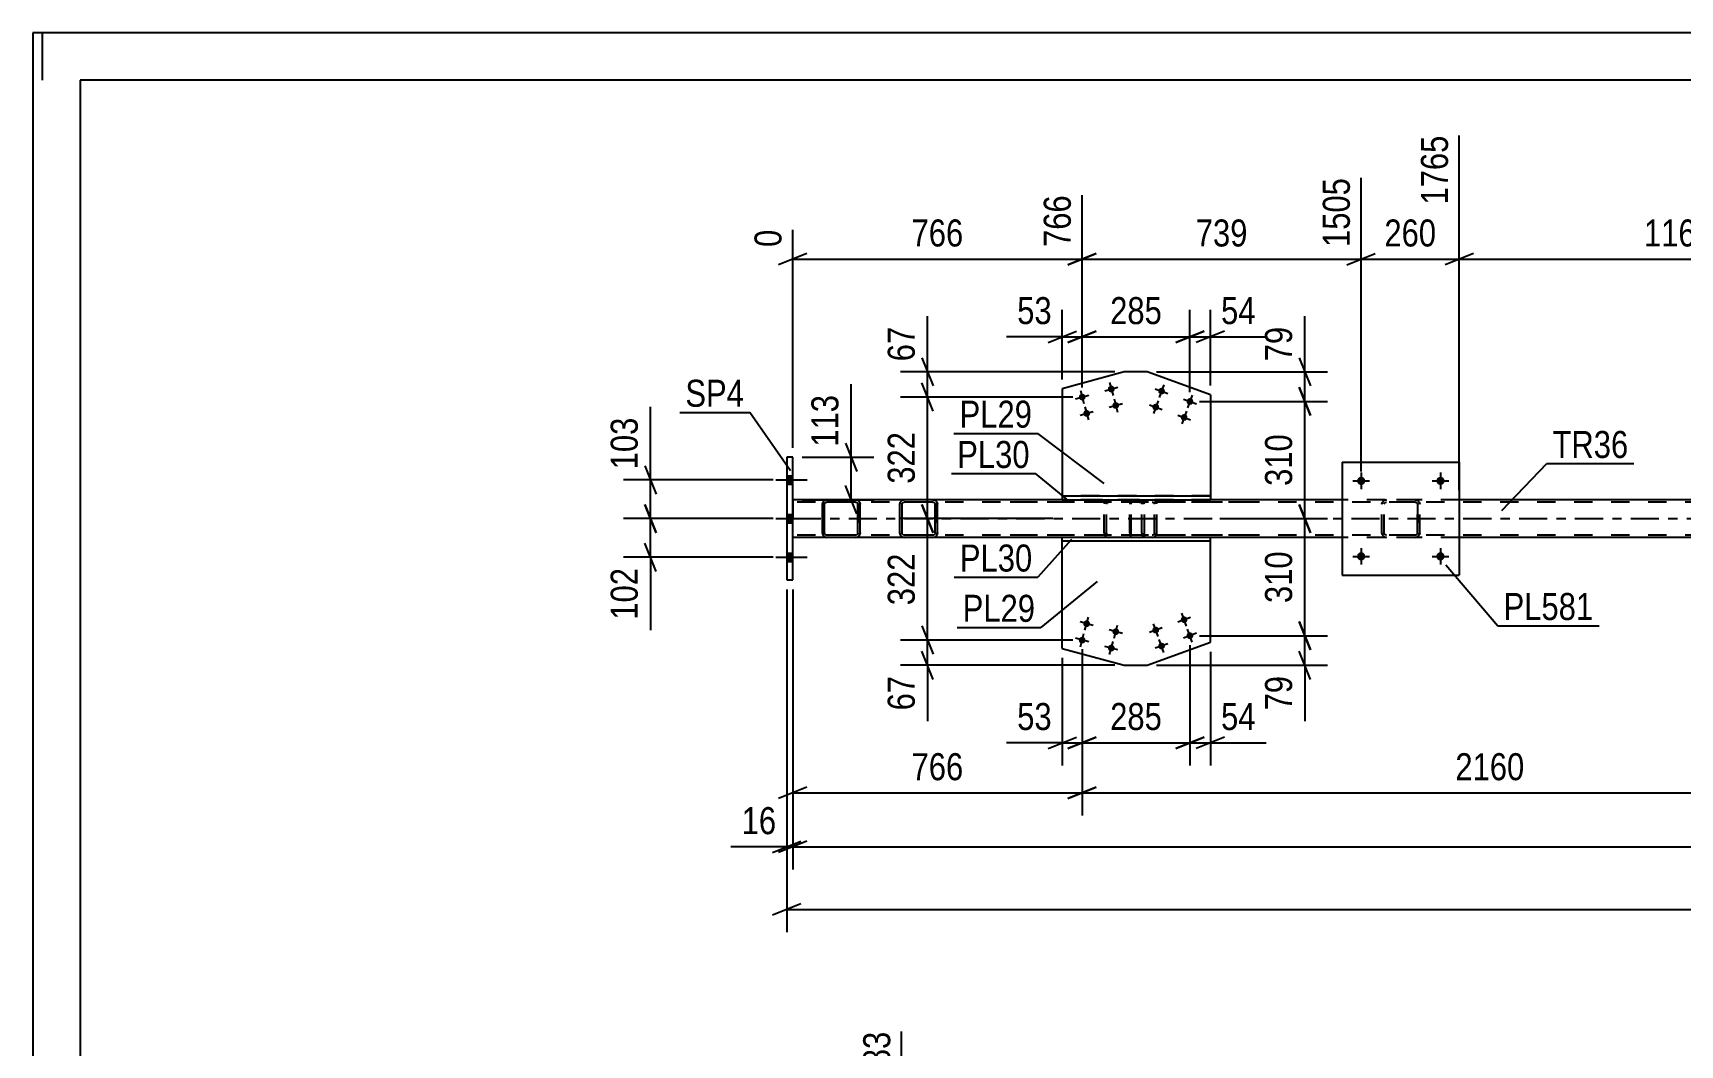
# Model space of a CAD drawing. Header units: millimetres. Extents: x 0 to 841, y 0 to 594.
# Drawn here: x 0 to 174.5, y 486.7 to 594 of the extents above; entities that cross this region are included whole.
import ezdxf

# ---------------------------------------------------------------- set-up
doc = ezdxf.new("R2010")
doc.units = ezdxf.units.MM
doc.linetypes.add('DXK_LINE_DOT2', pattern=[3.9198, 1.9599, -1.9599])
doc.linetypes.add('DXK_LINE_DOT3', pattern=[5.9187, 2.979, -0.9799, 0.9799, -0.9799])
doc.styles.add('Arial Narrow', font='ARIALN.TTF', dxfattribs={"height": 0.2})

# ---------------------------------------------------------------- blocks, each defined once
blk = doc.blocks.new('Unknown-247305034-1135 - 41552')
at = {"color": 5, "linetype": 'Continuous'}
for p, q in [((841, 594), (0, 594)), ((0, 594), (0, 0)), ((1, 589), (1, 594)), ((836, 589), (5, 589)), ((5, 589), (5, 5))]:
    blk.add_line(p, q, dxfattribs=at)
blk = doc.blocks.new('Part-247305034-1681 - 1675')
at = {"color": 7, "linetype": 'DXK_LINE_DOT2'}
for p, q in [((117.23, 544.51), (102.24, 544.51)), ((113.99, 544.51), (113.8, 544.48)), ((117.42, 544.48), (117.23, 544.51)), ((117.23, 544.27), (102.24, 544.27)), ((113.52, 544.2), (113.48, 544.03)), ((113.48, 540.99), (113.48, 544.03)), ((113.52, 544.22), (113.52, 544.2)), ((113.74, 544.03), (113.76, 544.13)), ((113.74, 540.99), (113.74, 544.03)), ((113.76, 544.13), (113.81, 544.2)), ((113.81, 544.2), (113.9, 544.26)), ((113.9, 544.26), (113.99, 544.27)), ((117.23, 544.27), (117.33, 544.26)), ((117.33, 544.26), (117.41, 544.2)), ((117.41, 544.2), (117.47, 544.13)), ((117.47, 544.13), (117.48, 544.03)), ((117.48, 540.99), (117.48, 544.03)), ((117.7, 544.2), (117.7, 544.22)), ((117.74, 544.03), (117.7, 544.2)), ((117.74, 540.99), (117.74, 544.03)), ((113.48, 540.99), (113.52, 540.81)), ((113.76, 540.9), (113.74, 540.99)), ((117.48, 540.99), (117.47, 540.9)), ((117.7, 540.81), (117.74, 540.99)), ((117.23, 540.75), (102.24, 540.75)), ((117.23, 540.51), (102.24, 540.51)), ((113.81, 540.82), (113.76, 540.9)), ((113.8, 540.55), (113.99, 540.51)), ((113.9, 540.77), (113.81, 540.82)), ((113.99, 540.75), (113.9, 540.77)), ((117.33, 540.77), (117.23, 540.75)), ((117.23, 540.51), (117.42, 540.55)), ((117.41, 540.82), (117.33, 540.77)), ((117.47, 540.9), (117.41, 540.82))]:
    blk.add_line(p, q, dxfattribs=at)
for centre, start, end in [((113.97, 544.01), 110.7583, 155.68), ((117.25, 544.01), 24.32, 69.2417), ((113.97, 541.01), 204.32, 249.2417), ((117.25, 541.01), 290.7583, 335.68)]:
    blk.add_arc(centre, 0.496, start, end, dxfattribs=at)
blk = doc.blocks.new('Bolt-247305034-1866 - 1675')
at = {"linetype": 'Continuous'}
for points in [[(119.9, 555.9, -1), (119.23, 556.15, -1)], [(122.91, 554.8, -1), (122.23, 555.05, -1)], [(119.29, 554.21, -1), (118.61, 554.46, -1)], [(122.29, 553.11, -1), (121.62, 553.36, -1)]]:
    blk.add_hatch(color=1, dxfattribs=at).paths.add_polyline_path(points)
at = {"color": 1, "linetype": 'Continuous'}
for p, q in [((119.81, 556.7), (119.32, 555.35)), ((119.2, 555.01), (118.7, 553.66)), ((118.89, 556.27), (120.24, 555.78)), ((121.9, 555.17), (123.25, 554.68)), ((122.82, 555.6), (122.32, 554.25)), ((118.27, 554.58), (119.62, 554.09)), ((121.28, 553.48), (122.63, 552.99)), ((122.2, 553.91), (121.71, 552.56))]:
    blk.add_line(p, q, dxfattribs=at)
blk = doc.blocks.new('Part-247305034-1850 - 1675')
at = {"color": 2, "linetype": 'Continuous'}
for p, q in [((109.05, 528.75), (109.05, 540.11)), ((124.74, 529.4), (124.74, 540.11)), ((109.05, 528.75), (115.61, 526.96)), ((118.04, 526.96), (124.74, 529.4)), ((115.61, 526.96), (118.04, 526.96))]:
    blk.add_line(p, q, dxfattribs=at)
at = {"color": 7, "linetype": 'DXK_LINE_DOT2'}
blk.add_line((124.74, 540.11), (109.05, 540.11), dxfattribs=at)
blk = doc.blocks.new('Part-247305034-1744 - 1675')
at = {"color": 2, "linetype": 'Continuous'}
for p, q in [((109.05, 544.91), (109.05, 544.51)), ((109.05, 544.91), (124.74, 544.91)), ((109.05, 544.51), (124.74, 544.51)), ((124.74, 544.91), (124.74, 544.51))]:
    blk.add_line(p, q, dxfattribs=at)
blk = doc.blocks.new('Bolt-247305034-1864 - 1675')
at = {"linetype": 'Continuous'}
for points in [[(118.61, 530.57, -1), (119.29, 530.82, -1)], [(121.62, 531.67, -1), (122.29, 531.92, -1)], [(119.23, 528.88, -1), (119.9, 529.13, -1)], [(122.23, 529.98, -1), (122.91, 530.22, -1)]]:
    blk.add_hatch(color=1, dxfattribs=at).paths.add_polyline_path(points)
at = {"color": 1, "linetype": 'Continuous'}
for p, q in [((122.2, 531.12), (121.71, 532.47)), ((119.62, 530.94), (118.27, 530.45)), ((119.19, 530.02), (118.7, 531.37)), ((122.63, 532.04), (121.28, 531.55)), ((122.82, 529.42), (122.32, 530.78)), ((120.24, 529.25), (118.89, 528.76)), ((119.81, 528.33), (119.32, 529.68)), ((123.25, 530.35), (121.89, 529.85))]:
    blk.add_line(p, q, dxfattribs=at)
blk = doc.blocks.new('Part-247305034-1710 - 1675')
at = {"color": 7, "linetype": 'DXK_LINE_DOT2'}
for p, q in [((116.36, 544.48), (116.27, 544.37)), ((116.46, 544.51), (116.36, 544.48)), ((128.62, 544.51), (116.46, 544.51)), ((117.74, 544.27), (117.74, 544.51)), ((118.75, 544.48), (118.56, 544.51)), ((116.21, 544.22), (116.19, 544.03)), ((116.19, 540.99), (116.19, 544.03)), ((116.27, 544.37), (116.21, 544.22)), ((116.33, 544.03), (116.34, 544.13)), ((116.33, 540.99), (116.33, 544.03)), ((116.34, 544.13), (116.37, 544.2)), ((116.37, 544.2), (116.41, 544.26)), ((116.41, 544.26), (116.46, 544.27)), ((128.62, 544.27), (116.46, 544.27)), ((118.56, 544.27), (118.65, 544.26)), ((118.65, 544.26), (118.73, 544.2)), ((118.73, 544.2), (118.79, 544.13)), ((118.79, 544.13), (118.81, 544.03)), ((118.81, 540.99), (118.81, 544.03)), ((119.02, 544.2), (119.02, 544.22)), ((119.06, 544.03), (119.02, 544.2)), ((119.06, 540.99), (119.06, 544.03)), ((116.19, 540.99), (116.21, 540.81)), ((116.34, 540.9), (116.33, 540.99)), ((118.81, 540.99), (118.79, 540.9)), ((119.02, 540.81), (119.06, 540.99)), ((116.21, 540.81), (116.27, 540.65)), ((116.27, 540.65), (116.36, 540.55)), ((116.37, 540.82), (116.34, 540.9)), ((116.36, 540.55), (116.46, 540.51)), ((116.41, 540.77), (116.37, 540.82)), ((116.46, 540.75), (116.41, 540.77)), ((128.62, 540.75), (116.46, 540.75)), ((128.62, 540.51), (116.46, 540.51)), ((117.74, 540.51), (117.74, 540.75)), ((118.65, 540.77), (118.56, 540.75)), ((118.56, 540.51), (118.75, 540.55)), ((118.73, 540.82), (118.65, 540.77)), ((118.79, 540.9), (118.73, 540.82))]:
    blk.add_line(p, q, dxfattribs=at)
for centre, start, end in [((118.57, 544.02), 23.8494, 68.8059), ((118.57, 541.01), 291.1941, 336.1506)]:
    blk.add_arc(centre, 0.492, start, end, dxfattribs=at)
blk = doc.blocks.new('Part-247305034-1855 - 1675')
at = {"color": 2, "linetype": 'Continuous'}
for p, q in [((115.61, 558.07), (109.05, 556.27)), ((118.04, 558.07), (115.61, 558.07)), ((124.74, 555.62), (118.04, 558.07)), ((109.05, 556.27), (109.05, 544.91)), ((124.74, 555.62), (124.74, 544.91))]:
    blk.add_line(p, q, dxfattribs=at)
at = {"color": 7, "linetype": 'DXK_LINE_DOT2'}
blk.add_line((124.74, 544.91), (109.05, 544.91), dxfattribs=at)
blk = doc.blocks.new('Part-247305034-1739 - 1675')
at = {"color": 2, "linetype": 'Continuous'}
for p, q in [((124.74, 540.51), (109.05, 540.51)), ((109.05, 540.11), (109.05, 540.51)), ((124.74, 540.11), (109.05, 540.11)), ((124.74, 540.11), (124.74, 540.51))]:
    blk.add_line(p, q, dxfattribs=at)
blk = doc.blocks.new('Bolt-247305034-1868 - 1675')
at = {"linetype": 'Continuous'}
for points in [[(80.5, 546.17), (80.5, 547.05), (79.86, 547.05), (79.86, 546.17)], [(80.5, 546.17), (80.5, 547.05), (79.86, 547.05), (79.86, 546.17)], [(80.5, 546.17), (80.5, 547.05), (79.86, 547.05), (79.86, 546.17)], [(80.5, 542.07), (80.5, 542.95), (79.86, 542.95), (79.86, 542.07)], [(80.5, 542.07), (80.5, 542.95), (79.86, 542.95), (79.86, 542.07)], [(80.5, 537.97), (80.5, 538.85), (79.86, 538.85), (79.86, 537.97)], [(80.5, 537.97), (80.5, 538.85), (79.86, 538.85), (79.86, 537.97)], [(80.5, 537.97), (80.5, 538.85), (79.86, 538.85), (79.86, 537.97)]]:
    blk.add_hatch(color=1, dxfattribs=at).paths.add_polyline_path(points)
at = {"color": 1, "linetype": 'Continuous'}
for p, q in [((78.7, 546.61), (82.02, 546.61)), ((78.7, 546.61), (82.02, 546.61)), ((78.7, 546.61), (82.02, 546.61)), ((79.86, 547.05), (80.5, 547.05)), ((79.86, 547.05), (80.5, 547.05)), ((79.86, 547.05), (80.5, 547.05)), ((79.86, 546.17), (80.5, 546.17)), ((79.86, 546.17), (80.5, 546.17)), ((79.86, 546.17), (80.5, 546.17)), ((79.86, 542.95), (80.5, 542.95)), ((79.86, 542.95), (80.5, 542.95)), ((78.7, 542.51), (82.02, 542.51)), ((78.7, 542.51), (82.02, 542.51)), ((79.86, 542.07), (80.5, 542.07)), ((79.86, 542.07), (80.5, 542.07)), ((78.7, 538.41), (82.02, 538.41)), ((78.7, 538.41), (82.02, 538.41)), ((78.7, 538.41), (82.02, 538.41)), ((79.86, 538.85), (80.5, 538.85)), ((79.86, 538.85), (80.5, 538.85)), ((79.86, 538.85), (80.5, 538.85)), ((79.86, 537.97), (80.5, 537.97)), ((79.86, 537.97), (80.5, 537.97)), ((79.86, 537.97), (80.5, 537.97))]:
    blk.add_line(p, q, dxfattribs=at)
blk = doc.blocks.new('Bolt-247305034-1867 - 1675')
at = {"linetype": 'Continuous'}
for points in [[(111.5, 555.49, -1), (110.81, 555.3, -1)], [(114.59, 556.34, -1), (113.89, 556.15, -1)], [(111.98, 553.76, -1), (111.28, 553.57, -1)], [(115.06, 554.6, -1), (114.37, 554.41, -1)]]:
    blk.add_hatch(color=1, dxfattribs=at).paths.add_polyline_path(points)
at = {"color": 1, "linetype": 'Continuous'}
for p, q in [((114.05, 556.94), (114.43, 555.55)), ((110.46, 555.21), (111.85, 555.59)), ((110.96, 556.09), (111.34, 554.7)), ((113.55, 556.05), (114.94, 556.43)), ((114.53, 555.2), (114.91, 553.81)), ((110.94, 553.47), (112.32, 553.85)), ((111.44, 554.36), (111.82, 552.97)), ((114.02, 554.32), (115.41, 554.7))]:
    blk.add_line(p, q, dxfattribs=at)
blk = doc.blocks.new('Part-247305034-20039 - 1675')
at = {"color": 2, "linetype": 'Continuous'}
for p, q in [((92.31, 544.51), (92.13, 544.48)), ((95.35, 544.51), (92.31, 544.51)), ((95.54, 544.48), (95.35, 544.51)), ((91.87, 544.22), (91.83, 544.03)), ((91.83, 540.99), (91.83, 544.03)), ((92.07, 544.03), (92.09, 544.13)), ((92.07, 540.99), (92.07, 544.03)), ((92.09, 544.13), (92.14, 544.2)), ((92.14, 544.2), (92.22, 544.26)), ((92.22, 544.26), (92.31, 544.27)), ((95.35, 544.27), (92.31, 544.27)), ((95.35, 544.27), (95.44, 544.26)), ((95.44, 544.26), (95.52, 544.2)), ((95.52, 544.2), (95.57, 544.13)), ((95.57, 544.13), (95.59, 544.03)), ((95.59, 540.99), (95.59, 544.03)), ((95.83, 544.03), (95.8, 544.22)), ((95.83, 540.99), (95.83, 544.03)), ((91.83, 540.99), (91.87, 540.81)), ((92.09, 540.9), (92.07, 540.99)), ((95.59, 540.99), (95.57, 540.9)), ((95.8, 540.81), (95.83, 540.99)), ((92.14, 540.82), (92.09, 540.9)), ((92.13, 540.55), (92.31, 540.51)), ((92.22, 540.77), (92.14, 540.82)), ((92.31, 540.75), (92.22, 540.77)), ((95.35, 540.75), (92.31, 540.75)), ((95.35, 540.51), (92.31, 540.51)), ((95.44, 540.77), (95.35, 540.75)), ((95.35, 540.51), (95.54, 540.55)), ((95.52, 540.82), (95.44, 540.77)), ((95.57, 540.9), (95.52, 540.82))]:
    blk.add_line(p, q, dxfattribs=at)
at = {"color": 7, "linetype": 'DXK_LINE_DOT2'}
for p, q in [((92.13, 544.48), (92.31, 544.51)), ((95.35, 544.51), (95.54, 544.48)), ((91.83, 544.03), (91.87, 544.22)), ((91.83, 540.99), (91.83, 544.03)), ((92.07, 540.99), (92.07, 544.03)), ((95.59, 544.03), (95.59, 540.99)), ((95.8, 544.22), (95.83, 544.03)), ((95.83, 540.99), (95.83, 544.03)), ((91.87, 540.81), (91.83, 540.99)), ((95.83, 540.99), (95.8, 540.81)), ((92.31, 540.51), (92.13, 540.55)), ((95.54, 540.55), (95.35, 540.51))]:
    blk.add_line(p, q, dxfattribs=at)
at = {"color": 2, "linetype": 'Continuous'}
for centre, start, end in [((92.31, 544.03), 112.5, 157.5), ((95.35, 544.03), 22.5, 67.5), ((92.31, 540.99), 202.5, 247.5), ((95.35, 540.99), 292.5, 337.5)]:
    blk.add_arc(centre, 0.48, start, end, dxfattribs=at)
at = {"color": 7, "linetype": 'DXK_LINE_DOT2'}
for centre, start, end in [((92.31, 544.03), 112.5, 157.5), ((95.35, 544.03), 22.5, 67.5), ((92.31, 540.99), 202.5, 247.5), ((95.35, 540.99), 292.5, 337.5)]:
    blk.add_arc(centre, 0.48, start, end, dxfattribs=at)
blk = doc.blocks.new('Part-247305034-1759 - 1675')
at = {"color": 2, "linetype": 'Continuous'}
for p, q in [((80.5, 549.01), (79.86, 549.01)), ((79.86, 549.01), (79.86, 536.01)), ((80.5, 536.01), (80.5, 549.01)), ((79.86, 536.01), (80.5, 536.01))]:
    blk.add_line(p, q, dxfattribs=at)
at = {"color": 7, "linetype": 'DXK_LINE_DOT2'}
for p, q in [((79.86, 549.01), (79.86, 536.01)), ((80.5, 536.01), (80.5, 549.01))]:
    blk.add_line(p, q, dxfattribs=at)
blk = doc.blocks.new('Part-247305034-1829 - 1675')
at = {"color": 2, "linetype": 'Continuous'}
for p, q in [((84.11, 544.51), (80.5, 544.51)), ((92.31, 544.51), (87.15, 544.51)), ((109.05, 544.51), (95.35, 544.51)), ((138.71, 544.51), (124.74, 544.51)), ((189.79, 544.51), (151.11, 544.51)), ((84.11, 540.51), (80.5, 540.51)), ((92.31, 540.51), (87.15, 540.51)), ((109.05, 540.51), (95.35, 540.51)), ((138.71, 540.51), (124.74, 540.51)), ((189.79, 540.51), (151.11, 540.51))]:
    blk.add_line(p, q, dxfattribs=at)
at = {"color": 7, "linetype": 'DXK_LINE_DOT2'}
for p, q in [((80.5, 544.51), (80.5, 544.51)), ((80.5, 544.51), (80.5, 540.51)), ((80.5, 540.51), (80.5, 544.51)), ((87.15, 544.51), (84.11, 544.51)), ((95.35, 544.51), (92.31, 544.51)), ((124.74, 544.51), (109.05, 544.51)), ((151.11, 544.51), (138.71, 544.51)), ((729.68, 544.27), (80.5, 544.27)), ((729.68, 540.75), (80.5, 540.75)), ((80.5, 540.51), (80.5, 540.51)), ((87.15, 540.51), (84.11, 540.51)), ((95.35, 540.51), (92.31, 540.51)), ((124.74, 540.51), (109.05, 540.51)), ((151.11, 540.51), (138.71, 540.51))]:
    blk.add_line(p, q, dxfattribs=at)
at = {"color": 7, "linetype": 'DXK_LINE_DOT3'}
blk.add_line((80.5, 542.51), (729.68, 542.51), dxfattribs=at)
blk = doc.blocks.new('Bolt-247305034-1865 - 1675')
at = {"linetype": 'Continuous'}
for points in [[(111.28, 531.46, -1), (111.98, 531.27, -1)], [(114.37, 530.62, -1), (115.06, 530.43, -1)], [(110.81, 529.72, -1), (111.5, 529.53, -1)], [(113.89, 528.88, -1), (114.59, 528.69, -1)]]:
    blk.add_hatch(color=1, dxfattribs=at).paths.add_polyline_path(points)
at = {"color": 1, "linetype": 'Continuous'}
for p, q in [((112.32, 531.17), (110.93, 531.56)), ((111.44, 530.67), (111.82, 532.06)), ((115.41, 530.33), (114.02, 530.71)), ((114.53, 529.83), (114.91, 531.21)), ((111.85, 529.44), (110.46, 529.82)), ((110.96, 528.93), (111.34, 530.32)), ((114.93, 528.59), (113.55, 528.97)), ((114.05, 528.09), (114.43, 529.48))]:
    blk.add_line(p, q, dxfattribs=at)
blk = doc.blocks.new('Part-247305034-20037 - 1675')
at = {"color": 7, "linetype": 'DXK_LINE_DOT2'}
for p, q in [((143.21, 544.48), (143.39, 544.51)), ((143.39, 544.51), (143.21, 544.48)), ((146.43, 544.51), (143.39, 544.51)), ((146.43, 544.51), (146.62, 544.48)), ((146.62, 544.48), (146.43, 544.51)), ((142.91, 544.03), (142.95, 544.22)), ((142.95, 544.22), (142.91, 544.03)), ((142.91, 540.99), (142.91, 544.03)), ((142.91, 540.99), (142.91, 544.03)), ((143.15, 544.03), (143.17, 544.13)), ((143.15, 540.99), (143.15, 544.03)), ((143.15, 540.99), (143.15, 544.03)), ((143.17, 544.13), (143.22, 544.2)), ((143.22, 544.2), (143.3, 544.26)), ((143.3, 544.26), (143.39, 544.27)), ((146.43, 544.27), (143.39, 544.27)), ((146.43, 544.27), (146.52, 544.26)), ((146.52, 544.26), (146.6, 544.2)), ((146.6, 544.2), (146.65, 544.13)), ((146.65, 544.13), (146.67, 544.03)), ((146.67, 540.99), (146.67, 544.03)), ((146.67, 544.03), (146.67, 540.99)), ((146.88, 544.22), (146.91, 544.03)), ((146.91, 544.03), (146.88, 544.22)), ((146.91, 540.99), (146.91, 544.03)), ((146.91, 540.99), (146.91, 544.03)), ((142.95, 540.81), (142.91, 540.99)), ((142.91, 540.99), (142.95, 540.81)), ((143.17, 540.9), (143.15, 540.99)), ((146.67, 540.99), (146.65, 540.9)), ((146.91, 540.99), (146.88, 540.81)), ((146.88, 540.81), (146.91, 540.99)), ((143.22, 540.82), (143.17, 540.9)), ((143.39, 540.51), (143.21, 540.55)), ((143.21, 540.55), (143.39, 540.51)), ((143.3, 540.77), (143.22, 540.82)), ((143.39, 540.75), (143.3, 540.77)), ((146.43, 540.75), (143.39, 540.75)), ((146.43, 540.51), (143.39, 540.51)), ((146.52, 540.77), (146.43, 540.75)), ((146.62, 540.55), (146.43, 540.51)), ((146.43, 540.51), (146.62, 540.55)), ((146.6, 540.82), (146.52, 540.77)), ((146.65, 540.9), (146.6, 540.82))]:
    blk.add_line(p, q, dxfattribs=at)
at = {"color": 7, "linetype": 'DXK_LINE_DOT3'}
blk.add_line((144.91, 542.51), (144.91, 542.51), dxfattribs=at)
at = {"color": 7, "linetype": 'DXK_LINE_DOT2'}
for centre, start, end in [((143.39, 544.03), 112.5, 157.5), ((143.39, 544.03), 112.5, 157.5), ((146.43, 544.03), 22.5, 67.5), ((146.43, 544.03), 22.5, 67.5), ((143.39, 540.99), 202.5, 247.5), ((143.39, 540.99), 202.5, 247.5), ((146.43, 540.99), 292.5, 337.5), ((146.43, 540.99), 292.5, 337.5)]:
    blk.add_arc(centre, 0.48, start, end, dxfattribs=at)
blk = doc.blocks.new('Part-247305034-20038 - 1675')
at = {"color": 2, "linetype": 'Continuous'}
for p, q in [((138.71, 548.51), (138.71, 536.51)), ((138.71, 548.51), (151.11, 548.51)), ((151.11, 548.51), (151.11, 536.51)), ((138.71, 536.51), (151.11, 536.51))]:
    blk.add_line(p, q, dxfattribs=at)
blk = doc.blocks.new('Part-247305034-20040 - 1675')
at = {"color": 2, "linetype": 'Continuous'}
for p, q in [((84.11, 544.51), (83.93, 544.48)), ((87.15, 544.51), (84.11, 544.51)), ((87.34, 544.48), (87.15, 544.51)), ((83.67, 544.22), (83.63, 544.03)), ((83.63, 540.99), (83.63, 544.03)), ((83.87, 544.03), (83.89, 544.13)), ((83.87, 540.99), (83.87, 544.03)), ((83.89, 544.13), (83.94, 544.2)), ((83.94, 544.2), (84.02, 544.26)), ((84.02, 544.26), (84.11, 544.27)), ((87.15, 544.27), (84.11, 544.27)), ((87.15, 544.27), (87.24, 544.26)), ((87.24, 544.26), (87.32, 544.2)), ((87.32, 544.2), (87.37, 544.13)), ((87.37, 544.13), (87.39, 544.03)), ((87.39, 540.99), (87.39, 544.03)), ((87.63, 544.03), (87.6, 544.22)), ((87.63, 540.99), (87.63, 544.03)), ((83.63, 540.99), (83.67, 540.81)), ((83.89, 540.9), (83.87, 540.99)), ((87.39, 540.99), (87.37, 540.9)), ((87.6, 540.81), (87.63, 540.99)), ((83.94, 540.82), (83.89, 540.9)), ((83.93, 540.55), (84.11, 540.51)), ((84.02, 540.77), (83.94, 540.82)), ((84.11, 540.75), (84.02, 540.77)), ((87.15, 540.75), (84.11, 540.75)), ((87.15, 540.51), (84.11, 540.51)), ((87.24, 540.77), (87.15, 540.75)), ((87.15, 540.51), (87.34, 540.55)), ((87.32, 540.82), (87.24, 540.77)), ((87.37, 540.9), (87.32, 540.82))]:
    blk.add_line(p, q, dxfattribs=at)
at = {"color": 7, "linetype": 'DXK_LINE_DOT2'}
for p, q in [((83.93, 544.48), (84.11, 544.51)), ((87.15, 544.51), (87.34, 544.48)), ((83.63, 544.03), (83.67, 544.22)), ((83.63, 540.99), (83.63, 544.03)), ((83.87, 540.99), (83.87, 544.03)), ((87.39, 544.03), (87.39, 540.99)), ((87.6, 544.22), (87.63, 544.03)), ((87.63, 540.99), (87.63, 544.03)), ((83.67, 540.81), (83.63, 540.99)), ((87.63, 540.99), (87.6, 540.81)), ((84.11, 540.51), (83.93, 540.55)), ((87.34, 540.55), (87.15, 540.51))]:
    blk.add_line(p, q, dxfattribs=at)
at = {"color": 2, "linetype": 'Continuous'}
for centre, start, end in [((84.11, 544.03), 112.5, 157.5), ((87.15, 544.03), 22.5, 67.5), ((84.11, 540.99), 202.5, 247.5), ((87.15, 540.99), 292.5, 337.5)]:
    blk.add_arc(centre, 0.48, start, end, dxfattribs=at)
at = {"color": 7, "linetype": 'DXK_LINE_DOT2'}
for centre, start, end in [((84.11, 544.03), 112.5, 157.5), ((87.15, 544.03), 22.5, 67.5), ((84.11, 540.99), 202.5, 247.5), ((87.15, 540.99), 292.5, 337.5)]:
    blk.add_arc(centre, 0.48, start, end, dxfattribs=at)
blk = doc.blocks.new('Bolt-247305034-20065 - 1675')
at = {"linetype": 'Continuous'}
for points in [[(141.15, 538.51, -1), (140.27, 538.51, -1)], [(149.55, 538.51, -1), (148.67, 538.51, -1)]]:
    blk.add_hatch(color=1, dxfattribs=at).paths.add_polyline_path(points)
at = {"color": 1, "linetype": 'Continuous'}
for p, q in [((140.71, 539.39), (140.71, 537.63)), ((149.11, 539.39), (149.11, 537.63)), ((139.83, 538.51), (141.59, 538.51)), ((148.23, 538.51), (149.99, 538.51))]:
    blk.add_line(p, q, dxfattribs=at)
blk = doc.blocks.new('Bolt-247305034-20066 - 1675')
at = {"linetype": 'Continuous'}
for points in [[(141.15, 546.51, -1), (140.27, 546.51, -1)], [(149.55, 546.51, -1), (148.67, 546.51, -1)]]:
    blk.add_hatch(color=1, dxfattribs=at).paths.add_polyline_path(points)
at = {"color": 1, "linetype": 'Continuous'}
for p, q in [((139.83, 546.51), (141.59, 546.51)), ((140.71, 547.39), (140.71, 545.63)), ((148.23, 546.51), (149.99, 546.51)), ((149.11, 547.39), (149.11, 545.63))]:
    blk.add_line(p, q, dxfattribs=at)
blk = doc.blocks.new('StraightDimension-247305034-33665 - 1675')
at = {"color": 7, "linetype": 'Continuous'}
for p, q in [((140.71, 547.51), (140.71, 578.62)), ((111.15, 556.4), (111.15, 576.79)), ((112.65, 570.61), (109.65, 569.41)), ((139.21, 569.41), (142.21, 570.61)), ((111.15, 570.01), (140.71, 570.01))]:
    blk.add_line(p, q, dxfattribs=at)
at = {"color": 0, "linetype": 'Continuous'}
blk.add_wipeout([(140.11, 579.22), (135.91, 579.22), (135.91, 570.71), (140.11, 570.71)], dxfattribs=at)
at = {"color": 0}
blk.add_wipeout([(129.28, 570.76), (129.28, 574.96), (122.59, 574.96), (122.59, 570.76)], dxfattribs=at)
at = {"color": 3, "linetype": 'Continuous', "style": 'Arial Narrow'}
blk.add_text('1505', height=2.863, rotation=90.0002, dxfattribs=at).set_placement((139.51, 571.31))
at = {"color": 3, "style": 'Arial Narrow'}
blk.add_text('739', height=2.863, dxfattribs=at).set_placement((123.19, 571.36))
blk = doc.blocks.new('StraightDimension-247305034-23652 - 1675')
at = {"color": 7, "linetype": 'Continuous'}
for p, q in [((95.37, 541.01), (94.17, 544.01)), ((108.05, 542.51), (91.92, 542.51)), ((94.77, 529.63), (94.77, 542.51)), ((94.17, 531.13), (95.37, 528.13)), ((110.15, 529.63), (91.92, 529.63))]:
    blk.add_line(p, q, dxfattribs=at)
at = {"color": 0}
blk.add_wipeout([(94.02, 539.41), (89.82, 539.41), (89.82, 532.73), (94.02, 532.73)], dxfattribs=at)
at = {"color": 3, "style": 'Arial Narrow'}
blk.add_text('322', height=2.863, rotation=90.0002, dxfattribs=at).set_placement((93.42, 533.33))
blk = doc.blocks.new('StraightDimension-247305034-23914 - 1675')
at = {"color": 7, "linetype": 'Continuous'}
for p, q in [((64.82, 548.11), (66.02, 545.11)), ((78.42, 546.61), (62.57, 546.61)), ((65.42, 542.51), (65.42, 546.61)), ((66.02, 541.01), (64.82, 544.01)), ((78.42, 542.51), (62.57, 542.51))]:
    blk.add_line(p, q, dxfattribs=at)
at = {"color": 0}
blk.add_wipeout([(64.67, 553.82), (60.47, 553.82), (60.47, 547.14), (64.67, 547.14)], dxfattribs=at)
at = {"color": 7, "linetype": 'Continuous'}
blk.add_line((65.42, 546.61), (65.42, 554.35), dxfattribs=at)
blk.add_line((65.42, 546.61), (65.42, 554.35), dxfattribs=at)
at = {"color": 3, "style": 'Arial Narrow'}
blk.add_text('103', height=2.863, rotation=90.0002, dxfattribs=at).set_placement((64.07, 547.74))
blk = doc.blocks.new('StraightDimension-247305034-39569 - 1675')
at = {"color": 7, "linetype": 'Continuous'}
for p, q in [((109.05, 557.27), (109.05, 564.63)), ((111.15, 556.4), (111.15, 564.63)), ((107.55, 561.18), (110.55, 562.38)), ((112.65, 562.38), (109.65, 561.18)), ((109.05, 561.78), (111.15, 561.78))]:
    blk.add_line(p, q, dxfattribs=at)
at = {"color": 0}
blk.add_wipeout([(108.52, 562.53), (108.52, 566.73), (103.67, 566.73), (103.67, 562.53)], dxfattribs=at)
at = {"color": 7, "linetype": 'Continuous'}
blk.add_line((109.05, 561.78), (103.14, 561.78), dxfattribs=at)
blk.add_line((109.05, 561.78), (103.14, 561.78), dxfattribs=at)
at = {"color": 3, "style": 'Arial Narrow'}
blk.add_text('53', height=2.863, dxfattribs=at).set_placement((104.27, 563.13))
blk = doc.blocks.new('StraightDimension-247305034-33666 - 1675')
at = {"color": 7, "linetype": 'Continuous'}
for p, q in [((111.15, 556.4), (111.15, 576.79)), ((80.5, 550.01), (80.5, 573.14)), ((82, 570.61), (79, 569.41)), ((109.65, 569.41), (112.65, 570.61)), ((80.5, 570.01), (111.15, 570.01))]:
    blk.add_line(p, q, dxfattribs=at)
at = {"color": 0, "linetype": 'Continuous'}
for points in [[(110.55, 577.39), (106.35, 577.39), (106.35, 570.71), (110.55, 570.71)], [(79.9, 573.74), (75.7, 573.74), (75.7, 570.71), (79.9, 570.71)]]:
    blk.add_wipeout(points, dxfattribs=at)
at = {"color": 0}
blk.add_wipeout([(99.17, 570.76), (99.17, 574.96), (92.48, 574.96), (92.48, 570.76)], dxfattribs=at)
at = {"color": 3, "linetype": 'Continuous', "style": 'Arial Narrow'}
for s, height, p in [('766', 2.863, (109.95, 571.31)), ('0', 2.86, (79.3, 571.31))]:
    blk.add_text(s, height=height, rotation=90.0002, dxfattribs=at).set_placement(p)
at = {"color": 3, "style": 'Arial Narrow'}
blk.add_text('766', height=2.863, dxfattribs=at).set_placement((93.08, 571.36))
blk = doc.blocks.new('StraightDimension-247305034-2135 - 1675')
at = {"color": 7, "linetype": 'Continuous'}
for p, q in [((79.86, 535.01), (79.86, 498.67)), ((81.36, 501.67), (78.36, 500.47)), ((79.86, 501.07), (775.34, 501.07))]:
    blk.add_line(p, q, dxfattribs=at)
blk = doc.blocks.new('StraightDimension-247305034-2258 - 1675')
at = {"color": 7, "linetype": 'Continuous'}
for p, q in [((79.86, 535.01), (79.86, 505.31)), ((80.5, 535.01), (80.5, 505.31)), ((78.36, 507.11), (81.36, 508.31)), ((82, 508.31), (79, 507.11)), ((79.86, 507.71), (80.5, 507.71))]:
    blk.add_line(p, q, dxfattribs=at)
at = {"color": 0}
blk.add_wipeout([(79.33, 508.46), (79.33, 512.66), (74.48, 512.66), (74.48, 508.46)], dxfattribs=at)
at = {"color": 7, "linetype": 'Continuous'}
blk.add_line((79.86, 507.71), (73.95, 507.71), dxfattribs=at)
blk.add_line((79.86, 507.71), (73.95, 507.71), dxfattribs=at)
at = {"color": 3, "style": 'Arial Narrow'}
blk.add_text('16', height=2.863, dxfattribs=at).set_placement((75.08, 509.06))
blk = doc.blocks.new('StraightDimension-247305034-2268 - 1675')
at = {"color": 7, "linetype": 'Continuous'}
for p, q in [((80.5, 535.01), (80.5, 505.31)), ((82, 508.31), (79, 507.11)), ((80.5, 507.71), (774.7, 507.71))]:
    blk.add_line(p, q, dxfattribs=at)
blk = doc.blocks.new('StraightDimension-247305034-18049 - 1675')
at = {"color": 7, "linetype": 'Continuous'}
for p, q in [((86.08, 550.51), (87.28, 547.51)), ((81.5, 549.01), (89.08, 549.01)), ((86.68, 544.51), (86.68, 549.01)), ((81.5, 544.51), (89.08, 544.51)), ((87.28, 543.01), (86.08, 546.01))]:
    blk.add_line(p, q, dxfattribs=at)
at = {"color": 0}
blk.add_wipeout([(85.93, 556.22), (81.73, 556.22), (81.73, 549.54), (85.93, 549.54)], dxfattribs=at)
at = {"color": 7, "linetype": 'Continuous'}
blk.add_line((86.68, 549.01), (86.68, 556.75), dxfattribs=at)
blk.add_line((86.68, 549.01), (86.68, 556.75), dxfattribs=at)
at = {"color": 3, "style": 'Arial Narrow'}
blk.add_text('113', height=2.863, rotation=90.0002, dxfattribs=at).set_placement((85.33, 550.14))
blk = doc.blocks.new('StraightDimension-247305034-23264 - 1675')
at = {"color": 7, "linetype": 'Continuous'}
for p, q in [((134.14, 559.57), (135.34, 556.57)), ((119.04, 558.07), (137.14, 558.07)), ((134.74, 554.93), (134.74, 558.07)), ((123.57, 554.93), (137.14, 554.93)), ((135.34, 553.43), (134.14, 556.43))]:
    blk.add_line(p, q, dxfattribs=at)
at = {"color": 0}
blk.add_wipeout([(133.99, 563.45), (129.79, 563.45), (129.79, 558.59), (133.99, 558.59)], dxfattribs=at)
at = {"color": 7, "linetype": 'Continuous'}
blk.add_line((134.74, 558.07), (134.74, 563.97), dxfattribs=at)
blk.add_line((134.74, 558.07), (134.74, 563.97), dxfattribs=at)
at = {"color": 3, "style": 'Arial Narrow'}
blk.add_text('79', height=2.863, rotation=90.0002, dxfattribs=at).set_placement((133.39, 559.19))
blk = doc.blocks.new('StraightDimension-247305034-23265 - 1675')
at = {"color": 7, "linetype": 'Continuous'}
for p, q in [((123.57, 554.93), (137.14, 554.93)), ((134.14, 556.43), (135.34, 553.43)), ((134.74, 542.51), (134.74, 554.93)), ((135.34, 541.01), (134.14, 544.01)), ((125.74, 542.51), (137.14, 542.51))]:
    blk.add_line(p, q, dxfattribs=at)
at = {"color": 0}
blk.add_wipeout([(133.99, 552.06), (129.79, 552.06), (129.79, 545.38), (133.99, 545.38)], dxfattribs=at)
at = {"color": 3, "style": 'Arial Narrow'}
blk.add_text('310', height=2.863, rotation=90.0002, dxfattribs=at).set_placement((133.39, 545.98))
blk = doc.blocks.new('StraightDimension-247305034-23266 - 1675')
at = {"color": 7, "linetype": 'Continuous'}
for p, q in [((134.14, 544.01), (135.34, 541.01)), ((125.74, 542.51), (137.14, 542.51)), ((134.74, 530.1), (134.74, 542.51)), ((135.34, 528.6), (134.14, 531.6)), ((123.57, 530.1), (137.14, 530.1))]:
    blk.add_line(p, q, dxfattribs=at)
at = {"color": 0}
blk.add_wipeout([(133.99, 539.65), (129.79, 539.65), (129.79, 532.96), (133.99, 532.96)], dxfattribs=at)
at = {"color": 3, "style": 'Arial Narrow'}
blk.add_text('310', height=2.863, rotation=90.0002, dxfattribs=at).set_placement((133.39, 533.56))
blk = doc.blocks.new('StraightDimension-247305034-23267 - 1675')
at = {"color": 7, "linetype": 'Continuous'}
for p, q in [((134.14, 531.6), (135.34, 528.6)), ((123.57, 530.1), (137.14, 530.1)), ((134.74, 526.96), (134.74, 530.1)), ((135.34, 525.46), (134.14, 528.46)), ((119.04, 526.96), (137.14, 526.96))]:
    blk.add_line(p, q, dxfattribs=at)
at = {"color": 0}
blk.add_wipeout([(133.99, 526.43), (129.79, 526.43), (129.79, 521.58), (133.99, 521.58)], dxfattribs=at)
at = {"color": 7, "linetype": 'Continuous'}
blk.add_line((134.74, 526.96), (134.74, 521.05), dxfattribs=at)
blk.add_line((134.74, 526.96), (134.74, 521.05), dxfattribs=at)
at = {"color": 3, "style": 'Arial Narrow'}
blk.add_text('79', height=2.863, rotation=90.0002, dxfattribs=at).set_placement((133.39, 522.18))
blk = doc.blocks.new('StraightDimension-247305034-23650 - 1675')
at = {"color": 7, "linetype": 'Continuous'}
for p, q in [((94.17, 559.57), (95.37, 556.57)), ((114.61, 558.07), (91.92, 558.07)), ((95.37, 553.9), (94.17, 556.9)), ((94.77, 555.4), (94.77, 558.07)), ((110.15, 555.4), (91.92, 555.4))]:
    blk.add_line(p, q, dxfattribs=at)
at = {"color": 0}
blk.add_wipeout([(94.02, 563.45), (89.82, 563.45), (89.82, 558.59), (94.02, 558.59)], dxfattribs=at)
at = {"color": 7, "linetype": 'Continuous'}
blk.add_line((94.77, 558.07), (94.77, 563.97), dxfattribs=at)
blk.add_line((94.77, 558.07), (94.77, 563.97), dxfattribs=at)
at = {"color": 3, "style": 'Arial Narrow'}
blk.add_text('67', height=2.863, rotation=90.0002, dxfattribs=at).set_placement((93.42, 559.19))
blk = doc.blocks.new('StraightDimension-247305034-23651 - 1675')
at = {"color": 7, "linetype": 'Continuous'}
for p, q in [((95.37, 553.9), (94.17, 556.9)), ((110.15, 555.4), (91.92, 555.4)), ((94.77, 542.51), (94.77, 555.4)), ((94.17, 544.01), (95.37, 541.01)), ((108.05, 542.51), (91.92, 542.51))]:
    blk.add_line(p, q, dxfattribs=at)
at = {"color": 0}
blk.add_wipeout([(94.02, 552.3), (89.82, 552.3), (89.82, 545.61), (94.02, 545.61)], dxfattribs=at)
at = {"color": 3, "style": 'Arial Narrow'}
blk.add_text('322', height=2.863, rotation=90.0002, dxfattribs=at).set_placement((93.42, 546.21))
blk = doc.blocks.new('StraightDimension-247305034-23653 - 1675')
at = {"color": 7, "linetype": 'Continuous'}
for p, q in [((94.17, 531.13), (95.37, 528.13)), ((110.15, 529.63), (91.92, 529.63)), ((94.77, 526.96), (94.77, 529.63)), ((95.37, 525.46), (94.17, 528.46)), ((114.61, 526.96), (91.92, 526.96))]:
    blk.add_line(p, q, dxfattribs=at)
at = {"color": 0}
blk.add_wipeout([(94.02, 526.43), (89.82, 526.43), (89.82, 521.58), (94.02, 521.58)], dxfattribs=at)
at = {"color": 7, "linetype": 'Continuous'}
blk.add_line((94.77, 526.96), (94.77, 521.05), dxfattribs=at)
blk.add_line((94.77, 526.96), (94.77, 521.05), dxfattribs=at)
at = {"color": 3, "style": 'Arial Narrow'}
blk.add_text('67', height=2.863, rotation=90.0002, dxfattribs=at).set_placement((93.42, 522.18))
blk = doc.blocks.new('StraightDimension-247305034-23864 - 1675')
at = {"color": 7, "linetype": 'Continuous'}
for p, q in [((122.57, 529.1), (122.57, 516.35)), ((124.74, 528.4), (124.74, 516.35)), ((121.07, 518.15), (124.07, 519.35)), ((122.57, 518.75), (124.74, 518.75)), ((126.24, 519.35), (123.24, 518.15))]:
    blk.add_line(p, q, dxfattribs=at)
at = {"color": 0}
blk.add_wipeout([(130.12, 519.5), (130.12, 523.7), (125.27, 523.7), (125.27, 519.5)], dxfattribs=at)
at = {"color": 7, "linetype": 'Continuous'}
blk.add_line((124.74, 518.75), (130.65, 518.75), dxfattribs=at)
blk.add_line((124.74, 518.75), (130.65, 518.75), dxfattribs=at)
at = {"color": 3, "style": 'Arial Narrow'}
blk.add_text('54', height=2.863, dxfattribs=at).set_placement((125.87, 520.1))
blk = doc.blocks.new('StraightDimension-247305034-23865 - 1675')
at = {"color": 7, "linetype": 'Continuous'}
for p, q in [((122.57, 529.1), (122.57, 516.35)), ((111.15, 528.63), (111.15, 516.35)), ((109.65, 518.15), (112.65, 519.35)), ((111.15, 518.75), (122.57, 518.75)), ((124.07, 519.35), (121.07, 518.15))]:
    blk.add_line(p, q, dxfattribs=at)
at = {"color": 0}
blk.add_wipeout([(120.2, 519.5), (120.2, 523.7), (113.52, 523.7), (113.52, 519.5)], dxfattribs=at)
at = {"color": 3, "style": 'Arial Narrow'}
blk.add_text('285', height=2.863, dxfattribs=at).set_placement((114.12, 520.1))
blk = doc.blocks.new('StraightDimension-247305034-23866 - 1675')
at = {"color": 7, "linetype": 'Continuous'}
for p, q in [((109.05, 527.75), (109.05, 516.35)), ((111.15, 528.63), (111.15, 516.35)), ((107.55, 518.15), (110.55, 519.35)), ((109.05, 518.75), (111.15, 518.75)), ((112.65, 519.35), (109.65, 518.15))]:
    blk.add_line(p, q, dxfattribs=at)
at = {"color": 0}
blk.add_wipeout([(108.52, 519.5), (108.52, 523.7), (103.67, 523.7), (103.67, 519.5)], dxfattribs=at)
at = {"color": 7, "linetype": 'Continuous'}
blk.add_line((109.05, 518.75), (103.14, 518.75), dxfattribs=at)
blk.add_line((109.05, 518.75), (103.14, 518.75), dxfattribs=at)
at = {"color": 3, "style": 'Arial Narrow'}
blk.add_text('53', height=2.863, dxfattribs=at).set_placement((104.27, 520.1))
blk = doc.blocks.new('StraightDimension-247305034-23915 - 1675')
at = {"color": 7, "linetype": 'Continuous'}
for p, q in [((64.82, 544.01), (66.02, 541.01)), ((78.42, 542.51), (62.57, 542.51)), ((65.42, 538.41), (65.42, 542.51)), ((66.02, 536.91), (64.82, 539.91)), ((78.42, 538.41), (62.57, 538.41))]:
    blk.add_line(p, q, dxfattribs=at)
at = {"color": 0}
blk.add_wipeout([(64.67, 537.89), (60.47, 537.89), (60.47, 531.2), (64.67, 531.2)], dxfattribs=at)
at = {"color": 7, "linetype": 'Continuous'}
blk.add_line((65.42, 538.41), (65.42, 530.68), dxfattribs=at)
blk.add_line((65.42, 538.41), (65.42, 530.68), dxfattribs=at)
at = {"color": 3, "style": 'Arial Narrow'}
blk.add_text('102', height=2.863, rotation=90.0002, dxfattribs=at).set_placement((64.07, 531.8))
blk = doc.blocks.new('StraightDimension-247305034-34578 - 1675')
at = {"color": 7, "linetype": 'Continuous'}
for p, q in [((197.55, 535.42), (197.55, 511.03)), ((111.15, 528.66), (111.15, 511.03)), ((112.65, 514.03), (109.65, 512.83)), ((111.15, 513.43), (197.55, 513.43)), ((196.05, 512.83), (199.05, 514.03))]:
    blk.add_line(p, q, dxfattribs=at)
at = {"color": 0}
blk.add_wipeout([(158.61, 514.18), (158.61, 518.38), (150.09, 518.38), (150.09, 514.18)], dxfattribs=at)
at = {"color": 3, "style": 'Arial Narrow'}
blk.add_text('2160', height=2.863, dxfattribs=at).set_placement((150.69, 514.78))
blk = doc.blocks.new('StraightDimension-247305034-33663 - 1675')
at = {"color": 7, "linetype": 'Continuous'}
for p, q in [((151.11, 545.51), (151.11, 583.12)), ((197.55, 549.61), (197.55, 578.62)), ((152.61, 570.61), (149.61, 569.41)), ((196.05, 569.41), (199.05, 570.61)), ((151.11, 570.01), (197.55, 570.01))]:
    blk.add_line(p, q, dxfattribs=at)
at = {"color": 0, "linetype": 'Continuous'}
blk.add_wipeout([(196.95, 579.22), (192.75, 579.22), (192.75, 570.71), (196.95, 570.71)], dxfattribs=at)
at = {"color": 0}
blk.add_wipeout([(178.59, 570.76), (178.59, 574.96), (170.07, 574.96), (170.07, 570.76)], dxfattribs=at)
at = {"color": 3, "linetype": 'Continuous', "style": 'Arial Narrow'}
blk.add_text('2926', height=2.863, rotation=90.0002, dxfattribs=at).set_placement((196.35, 571.31))
at = {"color": 3, "style": 'Arial Narrow'}
blk.add_text('1161', height=2.863, dxfattribs=at).set_placement((170.67, 571.36))
blk = doc.blocks.new('StraightDimension-247305034-33664 - 1675')
at = {"color": 7, "linetype": 'Continuous'}
for p, q in [((151.11, 545.51), (151.11, 583.12)), ((140.71, 547.51), (140.71, 578.62)), ((139.21, 569.41), (142.21, 570.61)), ((152.61, 570.61), (149.61, 569.41)), ((140.71, 570.01), (151.11, 570.01))]:
    blk.add_line(p, q, dxfattribs=at)
at = {"color": 0}
blk.add_wipeout([(149.26, 570.76), (149.26, 574.96), (142.57, 574.96), (142.57, 570.76)], dxfattribs=at)
at = {"color": 3, "style": 'Arial Narrow'}
blk.add_text('260', height=2.863, dxfattribs=at).set_placement((143.17, 571.36))
at = {"color": 0, "linetype": 'Continuous'}
blk.add_wipeout([(150.51, 583.72), (146.31, 583.72), (146.31, 575.21), (150.51, 575.21)], dxfattribs=at)
at = {"color": 3, "linetype": 'Continuous', "style": 'Arial Narrow'}
blk.add_text('1765', height=2.863, rotation=90.0002, dxfattribs=at).set_placement((149.91, 575.81))
blk = doc.blocks.new('StraightDimension-247305034-34579 - 1675')
at = {"color": 7, "linetype": 'Continuous'}
for p, q in [((80.5, 535.01), (80.5, 511.03)), ((111.15, 528.66), (111.15, 511.03)), ((82, 514.03), (79, 512.83)), ((80.5, 513.43), (111.15, 513.43)), ((109.65, 512.83), (112.65, 514.03))]:
    blk.add_line(p, q, dxfattribs=at)
at = {"color": 0}
blk.add_wipeout([(99.17, 514.18), (99.17, 518.38), (92.48, 518.38), (92.48, 514.18)], dxfattribs=at)
at = {"color": 3, "style": 'Arial Narrow'}
blk.add_text('766', height=2.863, dxfattribs=at).set_placement((93.08, 514.78))
blk = doc.blocks.new('StraightDimension-247305034-39567 - 1675')
at = {"color": 7, "linetype": 'Continuous'}
for p, q in [((122.57, 555.93), (122.57, 564.63)), ((124.74, 556.62), (124.74, 564.63)), ((121.07, 561.18), (124.07, 562.38)), ((126.24, 562.38), (123.24, 561.18)), ((122.57, 561.78), (124.74, 561.78))]:
    blk.add_line(p, q, dxfattribs=at)
at = {"color": 0}
blk.add_wipeout([(130.12, 562.53), (130.12, 566.73), (125.27, 566.73), (125.27, 562.53)], dxfattribs=at)
at = {"color": 7, "linetype": 'Continuous'}
blk.add_line((124.74, 561.78), (130.65, 561.78), dxfattribs=at)
blk.add_line((124.74, 561.78), (130.65, 561.78), dxfattribs=at)
at = {"color": 3, "style": 'Arial Narrow'}
blk.add_text('54', height=2.863, dxfattribs=at).set_placement((125.87, 563.13))
blk = doc.blocks.new('StraightDimension-247305034-39568 - 1675')
at = {"color": 7, "linetype": 'Continuous'}
for p, q in [((111.15, 556.4), (111.15, 564.63)), ((122.57, 555.93), (122.57, 564.63)), ((109.65, 561.18), (112.65, 562.38)), ((124.07, 562.38), (121.07, 561.18)), ((111.15, 561.78), (122.57, 561.78))]:
    blk.add_line(p, q, dxfattribs=at)
at = {"color": 0}
blk.add_wipeout([(120.21, 562.53), (120.21, 566.73), (113.52, 566.73), (113.52, 562.53)], dxfattribs=at)
at = {"color": 3, "style": 'Arial Narrow'}
blk.add_text('285', height=2.863, dxfattribs=at).set_placement((114.12, 563.13))
blk = doc.blocks.new('StraightDimension-247305034-35767 - 2328')
at = {"color": 7, "linetype": 'Continuous'}
for p, q in [((92.02, 449.41), (92.02, 488.13)), ((143.1, 449.71), (143.1, 485.46)), ((93.52, 477.44), (90.52, 476.24)), ((92.02, 476.84), (143.1, 476.84)), ((141.6, 476.24), (144.6, 477.44))]:
    blk.add_line(p, q, dxfattribs=at)
at = {"color": 0, "linetype": 'Continuous'}
blk.add_wipeout([(142.5, 486.06), (138.3, 486.06), (138.3, 477.54), (142.5, 477.54)], dxfattribs=at)
at = {"color": 0}
blk.add_wipeout([(121.82, 477.59), (121.82, 481.79), (113.31, 481.79), (113.31, 477.59)], dxfattribs=at)
at = {"color": 3, "linetype": 'Continuous', "style": 'Arial Narrow'}
blk.add_text('1560', height=2.863, rotation=90.0002, dxfattribs=at).set_placement((141.9, 478.14))
at = {"color": 3, "style": 'Arial Narrow'}
blk.add_text('1277', height=2.863, dxfattribs=at).set_placement((113.91, 478.19))
blk = doc.blocks.new('StraightDimension-247305034-35768 - 2328')
at = {"color": 7, "linetype": 'Continuous'}
for p, q in [((92.02, 449.41), (92.02, 488.13)), ((83.82, 449.41), (83.82, 485.1)), ((82.32, 476.24), (85.32, 477.44)), ((83.82, 476.84), (92.02, 476.84)), ((93.52, 477.44), (90.52, 476.24))]:
    blk.add_line(p, q, dxfattribs=at)
at = {"color": 0}
blk.add_wipeout([(91.27, 477.59), (91.27, 481.79), (84.58, 481.79), (84.58, 477.59)], dxfattribs=at)
at = {"color": 3, "style": 'Arial Narrow'}
blk.add_text('205', height=2.863, dxfattribs=at).set_placement((85.18, 478.19))
at = {"color": 0, "linetype": 'Continuous'}
blk.add_wipeout([(91.42, 488.73), (87.22, 488.73), (87.22, 482.04), (91.42, 482.04)], dxfattribs=at)
at = {"color": 3, "linetype": 'Continuous', "style": 'Arial Narrow'}
blk.add_text('283', height=2.863, rotation=90.0002, dxfattribs=at).set_placement((90.82, 482.64))
blk = doc.blocks.new('Mark-247305034-1851 - 1675')
at = {"color": 0}
blk.add_wipeout([(105.85, 552.15), (105.85, 555.15), (98.17, 555.15), (98.17, 552.15)], dxfattribs=at)
blk.add_wipeout([(105.85, 552.15), (105.85, 555.15), (98.17, 555.15), (98.17, 552.15)], dxfattribs=at)
at = {"color": 30, "linetype": 'Continuous'}
for p in [(97.57, 551.55), (113.47, 546.23)]:
    blk.add_line(p, (106.45, 551.55), dxfattribs=at)
at = {"color": 3, "style": 'Arial Narrow'}
blk.add_text('PL29', height=2.863, dxfattribs=at).set_placement((98.17, 552.15))
blk = doc.blocks.new('Mark-247305034-1735 - 1675')
at = {"color": 0}
blk.add_wipeout([(105.87, 536.9), (105.87, 539.9), (98.2, 539.9), (98.2, 536.9)], dxfattribs=at)
blk.add_wipeout([(105.87, 536.9), (105.87, 539.9), (98.2, 539.9), (98.2, 536.9)], dxfattribs=at)
at = {"color": 30, "linetype": 'Continuous'}
for p in [(110.03, 540.3), (97.6, 536.3)]:
    blk.add_line(p, (106.47, 536.3), dxfattribs=at)
at = {"color": 3, "style": 'Arial Narrow'}
blk.add_text('PL30', height=2.863, dxfattribs=at).set_placement((98.2, 536.9))
blk = doc.blocks.new('Mark-247305034-1740 - 1675')
at = {"color": 0}
blk.add_wipeout([(105.6, 547.88), (105.6, 550.88), (97.92, 550.88), (97.92, 547.88)], dxfattribs=at)
blk.add_wipeout([(105.6, 547.88), (105.6, 550.88), (97.92, 550.88), (97.92, 547.88)], dxfattribs=at)
at = {"color": 30, "linetype": 'Continuous'}
for p in [(97.32, 547.28), (109.54, 544.59)]:
    blk.add_line(p, (106.2, 547.28), dxfattribs=at)
at = {"color": 3, "style": 'Arial Narrow'}
blk.add_text('PL30', height=2.863, dxfattribs=at).set_placement((97.92, 547.88))
blk = doc.blocks.new('Mark-247305034-1755 - 1675')
at = {"color": 0}
blk.add_wipeout([(75.33, 554.37), (75.33, 557.37), (69.12, 557.37), (69.12, 554.37)], dxfattribs=at)
blk.add_wipeout([(75.33, 554.37), (75.33, 557.37), (69.12, 557.37), (69.12, 554.37)], dxfattribs=at)
at = {"color": 30, "linetype": 'Continuous'}
for p in [(68.52, 553.77), (80.24, 547.56)]:
    blk.add_line(p, (75.93, 553.77), dxfattribs=at)
at = {"color": 3, "style": 'Arial Narrow'}
blk.add_text('SP4', height=2.863, dxfattribs=at).set_placement((69.12, 554.37))
blk = doc.blocks.new('Mark-247305034-1825 - 1675')
at = {"color": 0}
blk.add_wipeout([(169.01, 548.94), (169.01, 551.94), (160.98, 551.94), (160.98, 548.94)], dxfattribs=at)
blk.add_wipeout([(169.01, 548.94), (169.01, 551.94), (160.98, 551.94), (160.98, 548.94)], dxfattribs=at)
at = {"color": 30, "linetype": 'Continuous'}
for p, q in [((155.62, 543.37), (160.38, 548.34)), ((160.38, 548.34), (169.61, 548.34))]:
    blk.add_line(p, q, dxfattribs=at)
at = {"color": 3, "style": 'Arial Narrow'}
blk.add_text('TR36', height=2.863, dxfattribs=at).set_placement((160.98, 548.94))
blk = doc.blocks.new('Mark-247305034-1846 - 1675')
at = {"color": 0}
blk.add_wipeout([(106.17, 531.57), (106.17, 534.57), (98.5, 534.57), (98.5, 531.57)], dxfattribs=at)
blk.add_wipeout([(106.17, 531.57), (106.17, 534.57), (98.5, 534.57), (98.5, 531.57)], dxfattribs=at)
at = {"color": 30, "linetype": 'Continuous'}
for p in [(112.76, 535.84), (97.9, 530.97)]:
    blk.add_line(p, (106.77, 530.97), dxfattribs=at)
at = {"color": 3, "style": 'Arial Narrow'}
blk.add_text('PL29', height=2.863, dxfattribs=at).set_placement((98.5, 531.57))
blk = doc.blocks.new('Mark-247305034-34736 - 1675')
at = {"color": 0}
blk.add_wipeout([(165.31, 531.76), (165.31, 534.76), (155.8, 534.76), (155.8, 531.76)], dxfattribs=at)
blk.add_wipeout([(165.31, 531.76), (165.31, 534.76), (155.8, 534.76), (155.8, 531.76)], dxfattribs=at)
at = {"color": 30, "linetype": 'Continuous'}
for p, q in [((149.69, 537.62), (155.2, 531.16)), ((155.2, 531.16), (165.91, 531.16))]:
    blk.add_line(p, q, dxfattribs=at)
at = {"color": 3, "style": 'Arial Narrow'}
blk.add_text('PL581', height=2.863, dxfattribs=at).set_placement((155.8, 531.76))

msp = doc.modelspace()

# ---------------------------------------------------------------- block references
for name in ['Unknown-247305034-1135 - 41552', 'Part-247305034-1855 - 1675', 'Bolt-247305034-1867 - 1675', 'Bolt-247305034-1866 - 1675', 'Part-247305034-1759 - 1675', 'Part-247305034-20038 - 1675', 'Bolt-247305034-1868 - 1675', 'Bolt-247305034-20066 - 1675', 'Part-247305034-1829 - 1675', 'Part-247305034-20040 - 1675', 'Part-247305034-20039 - 1675', 'Part-247305034-1681 - 1675', 'Part-247305034-1744 - 1675', 'Part-247305034-1710 - 1675', 'Part-247305034-20037 - 1675', 'Part-247305034-1739 - 1675', 'Part-247305034-1850 - 1675', 'Bolt-247305034-20065 - 1675', 'Bolt-247305034-1864 - 1675', 'Bolt-247305034-1865 - 1675']:
    msp.add_blockref(name, (0, 0))

# ---------------------------------------------------------------- next in the draw order: block references
for name in ['StraightDimension-247305034-33663 - 1675', 'StraightDimension-247305034-33665 - 1675', 'StraightDimension-247305034-23914 - 1675', 'StraightDimension-247305034-23652 - 1675', 'StraightDimension-247305034-35767 - 2328']:
    msp.add_blockref(name, (0, 0))

# ---------------------------------------------------------------- next in the draw order: block references
for name in ['StraightDimension-247305034-33664 - 1675', 'StraightDimension-247305034-39569 - 1675', 'StraightDimension-247305034-23264 - 1675', 'Mark-247305034-1825 - 1675', 'StraightDimension-247305034-2135 - 1675', 'StraightDimension-247305034-35768 - 2328']:
    msp.add_blockref(name, (0, 0))

# ---------------------------------------------------------------- next in the draw order: block references
for name in ['StraightDimension-247305034-33666 - 1675', 'StraightDimension-247305034-23265 - 1675', 'StraightDimension-247305034-2258 - 1675']:
    msp.add_blockref(name, (0, 0))

# ---------------------------------------------------------------- next in the draw order: block references
for name in ['StraightDimension-247305034-39567 - 1675', 'Mark-247305034-1755 - 1675', 'StraightDimension-247305034-18049 - 1675', 'StraightDimension-247305034-2268 - 1675']:
    msp.add_blockref(name, (0, 0))

# ---------------------------------------------------------------- next in the draw order: block references
for name in ['StraightDimension-247305034-23650 - 1675', 'StraightDimension-247305034-23915 - 1675', 'StraightDimension-247305034-23266 - 1675', 'StraightDimension-247305034-23653 - 1675']:
    msp.add_blockref(name, (0, 0))

# ---------------------------------------------------------------- next in the draw order: block references
for name in ['StraightDimension-247305034-23651 - 1675', 'StraightDimension-247305034-23267 - 1675']:
    msp.add_blockref(name, (0, 0))

# ---------------------------------------------------------------- next in the draw order: block references
for name in ['StraightDimension-247305034-39568 - 1675', 'Mark-247305034-1735 - 1675', 'StraightDimension-247305034-23864 - 1675']:
    msp.add_blockref(name, (0, 0))

# ---------------------------------------------------------------- next in the draw order: block references
for name in ['Mark-247305034-1851 - 1675', 'StraightDimension-247305034-23865 - 1675']:
    msp.add_blockref(name, (0, 0))

# ---------------------------------------------------------------- next in the draw order: block references
for name in ['Mark-247305034-1740 - 1675', 'StraightDimension-247305034-23866 - 1675']:
    msp.add_blockref(name, (0, 0))

# ---------------------------------------------------------------- next in the draw order: block references
msp.add_blockref('StraightDimension-247305034-34578 - 1675', (0, 0))

# ---------------------------------------------------------------- next in the draw order: block references
for name in ['Mark-247305034-34736 - 1675', 'StraightDimension-247305034-34579 - 1675']:
    msp.add_blockref(name, (0, 0))

# ---------------------------------------------------------------- next in the draw order: block references
msp.add_blockref('Mark-247305034-1846 - 1675', (0, 0))

doc.saveas('drawing.dxf')
